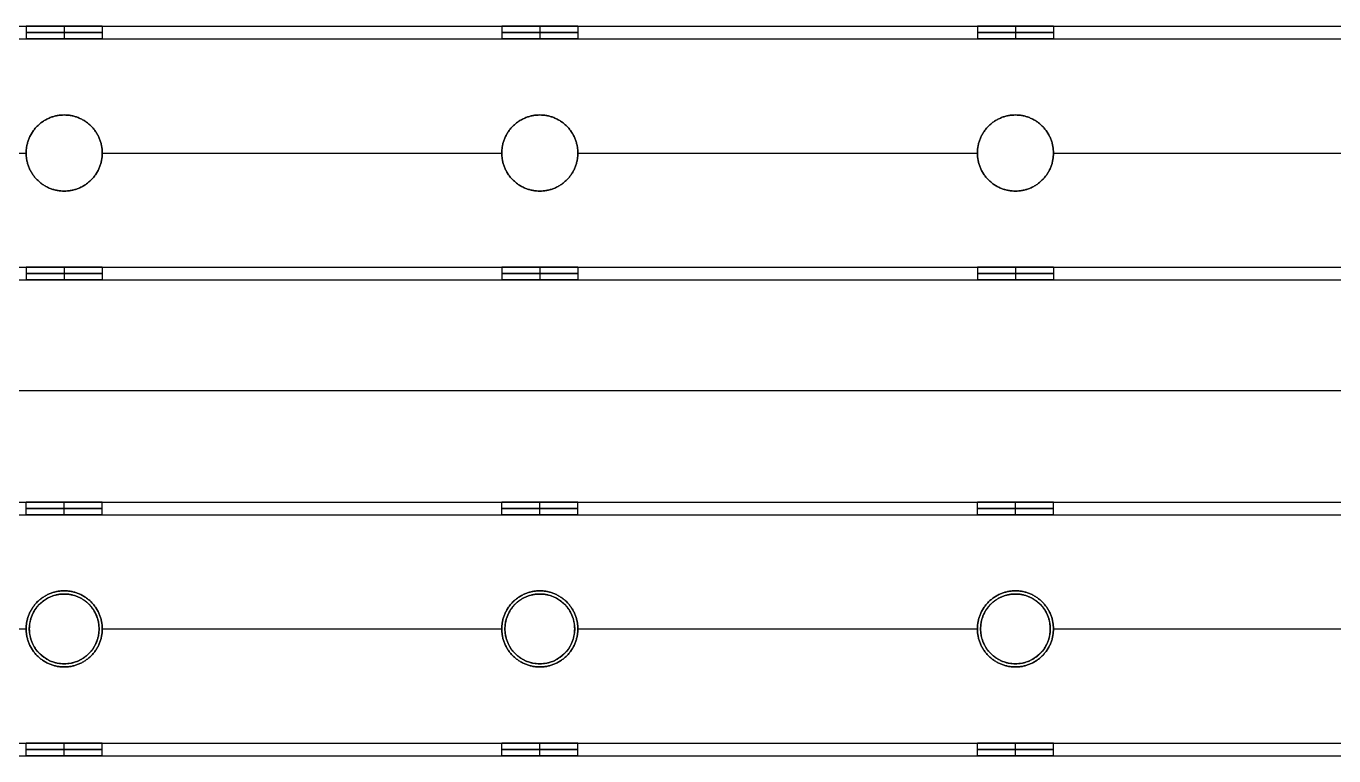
# Model space of a CAD drawing. Header units: millimetres. Extents: x -6529 to 809, y -8611 to 207.
# Drawn here: x -5566.6 to -5360.4, y -4487.4 to -4372.4 of the extents above; entities that cross this region are included whole.
import ezdxf

# ---------------------------------------------------------------- set-up
doc = ezdxf.new("R2010")
doc.units = ezdxf.units.MM
doc.header["$MEASUREMENT"] = 0
for name, color, linetype, true_color in [('gaten$11mm', 7, 'Continuous', 0xff6a35), ('platen', 7, 'Continuous', 0x007f00), ('staal', 5, 'Continuous', 0x0000ff)]:
    doc.layers.add(name, color=color, linetype=linetype, true_color=true_color)

# ---------------------------------------------------------------- blocks, each defined once
blk = doc.blocks.new('plaat base')
at = {"layer": 'platen'}
for p, q in [((58, -600), (1258, -600)), ((58, -600, 18), (1258, -600, 18))]:
    blk.add_line(p, q, dxfattribs=at)
blk = doc.blocks.new('top plaat')
at = {"layer": 'platen'}
for p, q in [((770.5, -575), (770.5, -575, 18)), ((845.5, -575), (845.5, -575, 18)), ((920.5, -575), (920.5, -575, 18)), ((765, -580.5), (765, -580.5, 18)), ((776, -580.5), (776, -580.5, 18)), ((840, -580.5), (840, -580.5, 18)), ((851, -580.5), (851, -580.5, 18)), ((915, -580.5), (915, -580.5, 18)), ((926, -580.5), (926, -580.5, 18)), ((770.5, -586), (770.5, -586, 18)), ((845.5, -586), (845.5, -586, 18)), ((920.5, -586), (920.5, -586, 18)), ((0, -618), (1316, -618)), ((0, -618, 18), (1316, -618, 18))]:
    blk.add_line(p, q, dxfattribs=at)
for centre in [(770.5, -580.5, 9), (845.5, -580.5, 9), (920.5, -580.5, 9)]:
    blk.add_circle(centre, 5.5, dxfattribs=at)
for points in [[(770.5, -586), (765, -586), (765, -580.5), (765, -575), (770.5, -575), (776, -575), (776, -580.5), (776, -586), (770.5, -586)], [(770.5, -586, 18), (765, -586, 18), (765, -580.5, 18), (765, -575, 18), (770.5, -575, 18), (776, -575, 18), (776, -580.5, 18), (776, -586, 18), (770.5, -586, 18)], [(845.5, -586), (840, -586), (840, -580.5), (840, -575), (845.5, -575), (851, -575), (851, -580.5), (851, -586), (845.5, -586)], [(845.5, -586, 18), (840, -586, 18), (840, -580.5, 18), (840, -575, 18), (845.5, -575, 18), (851, -575, 18), (851, -580.5, 18), (851, -586, 18), (845.5, -586, 18)], [(920.5, -586), (915, -586), (915, -580.5), (915, -575), (920.5, -575), (926, -575), (926, -580.5), (926, -586), (920.5, -586)], [(920.5, -586, 18), (915, -586, 18), (915, -580.5, 18), (915, -575, 18), (920.5, -575, 18), (926, -575, 18), (926, -580.5, 18), (926, -586, 18), (920.5, -586, 18)]]:
    blk.add_rational_spline(points, [1, 0.707106781187, 1, 0.707106781187, 1, 0.707106781187, 1, 0.707106781187, 1], degree=2, knots=[-37.699112, -37.699112, -37.699112, -28.274334, -28.274334, -18.849556, -18.849556, -9.424778, -9.424778, 0, 0, 0], dxfattribs=at)

msp = doc.modelspace()

# ---------------------------------------------------------------- linework, layer by layer
at = {"layer": 'gaten$11mm'}
for centre in [(-5560.61, -4467.39), (-5485.61, -4467.39), (-5410.61, -4467.39)]:
    msp.add_circle(centre, 5.5, dxfattribs=at)
at = {"layer": 'staal'}
for p, q in [((-5566.61, -4372.39, 1296), (-5566.61, -4374.39, 1296)), ((-5560.61, -4372.39, 1302), (-5560.61, -4374.39, 1302)), ((-5560.61, -4372.39, 1290), (-5560.61, -4374.39, 1290)), ((-5554.61, -4372.39, 1296), (-5554.61, -4374.39, 1296)), ((-5491.61, -4372.39, 1296), (-5491.61, -4374.39, 1296)), ((-5485.61, -4372.39, 1302), (-5485.61, -4374.39, 1302)), ((-5485.61, -4372.39, 1290), (-5485.61, -4374.39, 1290)), ((-5479.61, -4372.39, 1296), (-5479.61, -4374.39, 1296)), ((-5416.61, -4372.39, 1296), (-5416.61, -4374.39, 1296)), ((-5410.61, -4372.39, 1302), (-5410.61, -4374.39, 1302)), ((-5410.61, -4372.39, 1290), (-5410.61, -4374.39, 1290)), ((-5404.61, -4372.39, 1296), (-5404.61, -4374.39, 1296)), ((-5560.61, -4386.39, 1278), (-5560.61, -4386.39, 1276)), ((-5560.61, -4386.39, 1316), (-5560.61, -4386.39, 1314)), ((-5485.61, -4386.39, 1278), (-5485.61, -4386.39, 1276)), ((-5485.61, -4386.39, 1316), (-5485.61, -4386.39, 1314)), ((-5410.61, -4386.39, 1278), (-5410.61, -4386.39, 1276)), ((-5410.61, -4386.39, 1316), (-5410.61, -4386.39, 1314)), ((-5566.61, -4392.39, 1278), (-5566.61, -4392.39, 1276)), ((-5566.61, -4392.39, 1316), (-5566.61, -4392.39, 1314)), ((-5554.61, -4392.39, 1278), (-5554.61, -4392.39, 1276)), ((-5554.61, -4392.39, 1316), (-5554.61, -4392.39, 1314)), ((-5491.61, -4392.39, 1278), (-5491.61, -4392.39, 1276)), ((-5491.61, -4392.39, 1316), (-5491.61, -4392.39, 1314)), ((-5479.61, -4392.39, 1278), (-5479.61, -4392.39, 1276)), ((-5479.61, -4392.39, 1316), (-5479.61, -4392.39, 1314)), ((-5416.61, -4392.39, 1278), (-5416.61, -4392.39, 1276)), ((-5416.61, -4392.39, 1316), (-5416.61, -4392.39, 1314)), ((-5404.61, -4392.39, 1278), (-5404.61, -4392.39, 1276)), ((-5404.61, -4392.39, 1316), (-5404.61, -4392.39, 1314)), ((-5560.61, -4398.39, 1278), (-5560.61, -4398.39, 1276)), ((-5560.61, -4398.39, 1316), (-5560.61, -4398.39, 1314)), ((-5485.61, -4398.39, 1278), (-5485.61, -4398.39, 1276)), ((-5485.61, -4398.39, 1316), (-5485.61, -4398.39, 1314)), ((-5410.61, -4398.39, 1278), (-5410.61, -4398.39, 1276)), ((-5410.61, -4398.39, 1316), (-5410.61, -4398.39, 1314)), ((-5566.61, -4410.39, 1296), (-5566.61, -4412.39, 1296)), ((-5560.61, -4410.39, 1302), (-5560.61, -4412.39, 1302)), ((-5560.61, -4410.39, 1290), (-5560.61, -4412.39, 1290)), ((-5554.61, -4410.39, 1296), (-5554.61, -4412.39, 1296)), ((-5491.61, -4410.39, 1296), (-5491.61, -4412.39, 1296)), ((-5485.61, -4410.39, 1302), (-5485.61, -4412.39, 1302)), ((-5485.61, -4410.39, 1290), (-5485.61, -4412.39, 1290)), ((-5479.61, -4410.39, 1296), (-5479.61, -4412.39, 1296)), ((-5416.61, -4410.39, 1296), (-5416.61, -4412.39, 1296)), ((-5410.61, -4410.39, 1302), (-5410.61, -4412.39, 1302)), ((-5410.61, -4410.39, 1290), (-5410.61, -4412.39, 1290)), ((-5404.61, -4410.39, 1296), (-5404.61, -4412.39, 1296)), ((-5566.61, -4449.39, 20), (-5566.61, -4447.39, 20)), ((-5560.61, -4449.39, 26), (-5560.61, -4447.39, 26)), ((-5560.61, -4449.39, 14), (-5560.61, -4447.39, 14)), ((-5554.61, -4449.39, 20), (-5554.61, -4447.39, 20)), ((-5491.61, -4449.39, 20), (-5491.61, -4447.39, 20)), ((-5485.61, -4449.39, 26), (-5485.61, -4447.39, 26)), ((-5485.61, -4449.39, 14), (-5485.61, -4447.39, 14)), ((-5479.61, -4449.39, 20), (-5479.61, -4447.39, 20)), ((-5416.61, -4449.39, 20), (-5416.61, -4447.39, 20)), ((-5410.61, -4449.39, 26), (-5410.61, -4447.39, 26)), ((-5410.61, -4449.39, 14), (-5410.61, -4447.39, 14)), ((-5404.61, -4449.39, 20), (-5404.61, -4447.39, 20)), ((-5560.61, -4461.39, 2), (-5560.61, -4461.39)), ((-5560.61, -4461.39, 40), (-5560.61, -4461.39, 38)), ((-5485.61, -4461.39, 2), (-5485.61, -4461.39)), ((-5485.61, -4461.39, 40), (-5485.61, -4461.39, 38)), ((-5410.61, -4461.39, 2), (-5410.61, -4461.39)), ((-5410.61, -4461.39, 40), (-5410.61, -4461.39, 38)), ((-5566.61, -4467.39, 2), (-5566.61, -4467.39)), ((-5566.61, -4467.39, 40), (-5566.61, -4467.39, 38)), ((-5554.61, -4467.39, 2), (-5554.61, -4467.39)), ((-5554.61, -4467.39, 40), (-5554.61, -4467.39, 38)), ((-5491.61, -4467.39, 2), (-5491.61, -4467.39)), ((-5491.61, -4467.39, 40), (-5491.61, -4467.39, 38)), ((-5479.61, -4467.39, 2), (-5479.61, -4467.39)), ((-5479.61, -4467.39, 40), (-5479.61, -4467.39, 38)), ((-5416.61, -4467.39, 2), (-5416.61, -4467.39)), ((-5416.61, -4467.39, 40), (-5416.61, -4467.39, 38)), ((-5404.61, -4467.39, 2), (-5404.61, -4467.39)), ((-5404.61, -4467.39, 40), (-5404.61, -4467.39, 38)), ((-5560.61, -4473.39, 2), (-5560.61, -4473.39)), ((-5560.61, -4473.39, 40), (-5560.61, -4473.39, 38)), ((-5485.61, -4473.39, 2), (-5485.61, -4473.39)), ((-5485.61, -4473.39, 40), (-5485.61, -4473.39, 38)), ((-5410.61, -4473.39, 2), (-5410.61, -4473.39)), ((-5410.61, -4473.39, 40), (-5410.61, -4473.39, 38)), ((-5566.61, -4487.39, 20), (-5566.61, -4485.39, 20)), ((-5560.61, -4487.39, 26), (-5560.61, -4485.39, 26)), ((-5560.61, -4487.39, 14), (-5560.61, -4485.39, 14)), ((-5554.61, -4487.39, 20), (-5554.61, -4485.39, 20)), ((-5491.61, -4487.39, 20), (-5491.61, -4485.39, 20)), ((-5485.61, -4487.39, 26), (-5485.61, -4485.39, 26)), ((-5485.61, -4487.39, 14), (-5485.61, -4485.39, 14)), ((-5479.61, -4487.39, 20), (-5479.61, -4485.39, 20)), ((-5416.61, -4487.39, 20), (-5416.61, -4485.39, 20)), ((-5410.61, -4487.39, 26), (-5410.61, -4485.39, 26)), ((-5410.61, -4487.39, 14), (-5410.61, -4485.39, 14)), ((-5404.61, -4487.39, 20), (-5404.61, -4485.39, 20))]:
    msp.add_line(p, q, dxfattribs=at)
for points in [[(-5916.11, -4372.39, 1276), (-5598.36, -4372.39, 1276), (-5280.61, -4372.39, 1276)], [(-5916.11, -4372.39, 1316), (-5598.36, -4372.39, 1316), (-5280.61, -4372.39, 1316)], [(-5629.61, -4372.39, 1296), (-5598.11, -4372.39, 1296), (-5566.61, -4372.39, 1296)], [(-5554.61, -4372.39, 1296), (-5523.11, -4372.39, 1296), (-5491.61, -4372.39, 1296)], [(-5479.61, -4372.39, 1296), (-5448.11, -4372.39, 1296), (-5416.61, -4372.39, 1296)], [(-5404.61, -4372.39, 1296), (-5373.11, -4372.39, 1296), (-5341.61, -4372.39, 1296)], [(-5916.11, -4374.39, 1278), (-5598.36, -4374.39, 1278), (-5280.61, -4374.39, 1278)], [(-5916.11, -4374.39, 1314), (-5598.36, -4374.39, 1314), (-5280.61, -4374.39, 1314)], [(-5629.61, -4374.39, 1296), (-5598.11, -4374.39, 1296), (-5566.61, -4374.39, 1296)], [(-5554.61, -4374.39, 1296), (-5523.11, -4374.39, 1296), (-5491.61, -4374.39, 1296)], [(-5479.61, -4374.39, 1296), (-5448.11, -4374.39, 1296), (-5416.61, -4374.39, 1296)], [(-5404.61, -4374.39, 1296), (-5373.11, -4374.39, 1296), (-5341.61, -4374.39, 1296)], [(-5629.61, -4392.39, 1276), (-5598.11, -4392.39, 1276), (-5566.61, -4392.39, 1276)], [(-5629.61, -4392.39, 1316), (-5598.11, -4392.39, 1316), (-5566.61, -4392.39, 1316)], [(-5629.61, -4392.39, 1278), (-5598.11, -4392.39, 1278), (-5566.61, -4392.39, 1278)], [(-5629.61, -4392.39, 1314), (-5598.11, -4392.39, 1314), (-5566.61, -4392.39, 1314)], [(-5554.61, -4392.39, 1276), (-5523.11, -4392.39, 1276), (-5491.61, -4392.39, 1276)], [(-5554.61, -4392.39, 1316), (-5523.11, -4392.39, 1316), (-5491.61, -4392.39, 1316)], [(-5554.61, -4392.39, 1278), (-5523.11, -4392.39, 1278), (-5491.61, -4392.39, 1278)], [(-5554.61, -4392.39, 1314), (-5523.11, -4392.39, 1314), (-5491.61, -4392.39, 1314)], [(-5479.61, -4392.39, 1276), (-5448.11, -4392.39, 1276), (-5416.61, -4392.39, 1276)], [(-5479.61, -4392.39, 1316), (-5448.11, -4392.39, 1316), (-5416.61, -4392.39, 1316)], [(-5479.61, -4392.39, 1278), (-5448.11, -4392.39, 1278), (-5416.61, -4392.39, 1278)], [(-5479.61, -4392.39, 1314), (-5448.11, -4392.39, 1314), (-5416.61, -4392.39, 1314)], [(-5404.61, -4392.39, 1276), (-5373.11, -4392.39, 1276), (-5341.61, -4392.39, 1276)], [(-5404.61, -4392.39, 1316), (-5373.11, -4392.39, 1316), (-5341.61, -4392.39, 1316)], [(-5404.61, -4392.39, 1278), (-5373.11, -4392.39, 1278), (-5341.61, -4392.39, 1278)], [(-5404.61, -4392.39, 1314), (-5373.11, -4392.39, 1314), (-5341.61, -4392.39, 1314)], [(-5916.11, -4410.39, 1278), (-5598.36, -4410.39, 1278), (-5280.61, -4410.39, 1278)], [(-5916.11, -4410.39, 1314), (-5598.36, -4410.39, 1314), (-5280.61, -4410.39, 1314)], [(-5629.61, -4410.39, 1296), (-5598.11, -4410.39, 1296), (-5566.61, -4410.39, 1296)], [(-5554.61, -4410.39, 1296), (-5523.11, -4410.39, 1296), (-5491.61, -4410.39, 1296)], [(-5479.61, -4410.39, 1296), (-5448.11, -4410.39, 1296), (-5416.61, -4410.39, 1296)], [(-5404.61, -4410.39, 1296), (-5373.11, -4410.39, 1296), (-5341.61, -4410.39, 1296)], [(-5916.11, -4412.39, 1276), (-5598.36, -4412.39, 1276), (-5280.61, -4412.39, 1276)], [(-5916.11, -4412.39, 1316), (-5598.36, -4412.39, 1316), (-5280.61, -4412.39, 1316)], [(-5629.61, -4412.39, 1296), (-5598.11, -4412.39, 1296), (-5566.61, -4412.39, 1296)], [(-5554.61, -4412.39, 1296), (-5523.11, -4412.39, 1296), (-5491.61, -4412.39, 1296)], [(-5479.61, -4412.39, 1296), (-5448.11, -4412.39, 1296), (-5416.61, -4412.39, 1296)], [(-5404.61, -4412.39, 1296), (-5373.11, -4412.39, 1296), (-5341.61, -4412.39, 1296)], [(-5916.11, -4447.39), (-5598.36, -4447.39), (-5280.61, -4447.39)], [(-5916.11, -4447.39, 40), (-5598.36, -4447.39, 40), (-5280.61, -4447.39, 40)], [(-5629.61, -4447.39, 20), (-5598.11, -4447.39, 20), (-5566.61, -4447.39, 20)], [(-5554.61, -4447.39, 20), (-5523.11, -4447.39, 20), (-5491.61, -4447.39, 20)], [(-5479.61, -4447.39, 20), (-5448.11, -4447.39, 20), (-5416.61, -4447.39, 20)], [(-5404.61, -4447.39, 20), (-5373.11, -4447.39, 20), (-5341.61, -4447.39, 20)], [(-5916.11, -4449.39, 2), (-5598.36, -4449.39, 2), (-5280.61, -4449.39, 2)], [(-5916.11, -4449.39, 38), (-5598.36, -4449.39, 38), (-5280.61, -4449.39, 38)], [(-5629.61, -4449.39, 20), (-5598.11, -4449.39, 20), (-5566.61, -4449.39, 20)], [(-5554.61, -4449.39, 20), (-5523.11, -4449.39, 20), (-5491.61, -4449.39, 20)], [(-5479.61, -4449.39, 20), (-5448.11, -4449.39, 20), (-5416.61, -4449.39, 20)], [(-5404.61, -4449.39, 20), (-5373.11, -4449.39, 20), (-5341.61, -4449.39, 20)], [(-5629.61, -4467.39), (-5598.11, -4467.39), (-5566.61, -4467.39)], [(-5629.61, -4467.39, 40), (-5598.11, -4467.39, 40), (-5566.61, -4467.39, 40)], [(-5629.61, -4467.39, 2), (-5598.11, -4467.39, 2), (-5566.61, -4467.39, 2)], [(-5629.61, -4467.39, 38), (-5598.11, -4467.39, 38), (-5566.61, -4467.39, 38)], [(-5554.61, -4467.39), (-5523.11, -4467.39), (-5491.61, -4467.39)], [(-5554.61, -4467.39, 40), (-5523.11, -4467.39, 40), (-5491.61, -4467.39, 40)], [(-5554.61, -4467.39, 2), (-5523.11, -4467.39, 2), (-5491.61, -4467.39, 2)], [(-5554.61, -4467.39, 38), (-5523.11, -4467.39, 38), (-5491.61, -4467.39, 38)], [(-5479.61, -4467.39), (-5448.11, -4467.39), (-5416.61, -4467.39)], [(-5479.61, -4467.39, 40), (-5448.11, -4467.39, 40), (-5416.61, -4467.39, 40)], [(-5479.61, -4467.39, 2), (-5448.11, -4467.39, 2), (-5416.61, -4467.39, 2)], [(-5479.61, -4467.39, 38), (-5448.11, -4467.39, 38), (-5416.61, -4467.39, 38)], [(-5404.61, -4467.39), (-5373.11, -4467.39), (-5341.61, -4467.39)], [(-5404.61, -4467.39, 40), (-5373.11, -4467.39, 40), (-5341.61, -4467.39, 40)], [(-5404.61, -4467.39, 2), (-5373.11, -4467.39, 2), (-5341.61, -4467.39, 2)], [(-5404.61, -4467.39, 38), (-5373.11, -4467.39, 38), (-5341.61, -4467.39, 38)], [(-5916.11, -4485.39, 2), (-5598.36, -4485.39, 2), (-5280.61, -4485.39, 2)], [(-5916.11, -4485.39, 38), (-5598.36, -4485.39, 38), (-5280.61, -4485.39, 38)], [(-5629.61, -4485.39, 20), (-5598.11, -4485.39, 20), (-5566.61, -4485.39, 20)], [(-5554.61, -4485.39, 20), (-5523.11, -4485.39, 20), (-5491.61, -4485.39, 20)], [(-5479.61, -4485.39, 20), (-5448.11, -4485.39, 20), (-5416.61, -4485.39, 20)], [(-5404.61, -4485.39, 20), (-5373.11, -4485.39, 20), (-5341.61, -4485.39, 20)], [(-5916.11, -4487.39), (-5598.36, -4487.39), (-5280.61, -4487.39)], [(-5916.11, -4487.39, 40), (-5598.36, -4487.39, 40), (-5280.61, -4487.39, 40)], [(-5629.61, -4487.39, 20), (-5598.11, -4487.39, 20), (-5566.61, -4487.39, 20)], [(-5554.61, -4487.39, 20), (-5523.11, -4487.39, 20), (-5491.61, -4487.39, 20)], [(-5479.61, -4487.39, 20), (-5448.11, -4487.39, 20), (-5416.61, -4487.39, 20)], [(-5404.61, -4487.39, 20), (-5373.11, -4487.39, 20), (-5341.61, -4487.39, 20)]]:
    msp.add_open_spline(points, degree=2, dxfattribs=at)
for points, weights, knots in [([(-5560.61, -4372.39, 1302), (-5554.61, -4372.39, 1302), (-5554.61, -4372.39, 1296), (-5554.61, -4372.39, 1290), (-5560.61, -4372.39, 1290), (-5566.61, -4372.39, 1290), (-5566.61, -4372.39, 1296), (-5566.61, -4372.39, 1302), (-5560.61, -4372.39, 1302)], [1, 0.707106781187, 1, 0.707106781187, 1, 0.707106781187, 1, 0.707106781187, 1], [0, 0, 0, 7.853982, 7.853982, 15.707963, 15.707963, 23.561945, 23.561945, 31.415927, 31.415927, 31.415927]), ([(-5560.61, -4373.39, 1302), (-5554.61, -4373.39, 1302), (-5554.61, -4373.39, 1296), (-5554.61, -4373.39, 1290), (-5560.61, -4373.39, 1290), (-5566.61, -4373.39, 1290), (-5566.61, -4373.39, 1296), (-5566.61, -4373.39, 1302), (-5560.61, -4373.39, 1302)], [1, 0.707106781187, 1, 0.707106781187, 1, 0.707106781187, 1, 0.707106781187, 1], [0, 0, 0, 7.853982, 7.853982, 15.707963, 15.707963, 23.561945, 23.561945, 31.415927, 31.415927, 31.415927]), ([(-5485.61, -4372.39, 1302), (-5479.61, -4372.39, 1302), (-5479.61, -4372.39, 1296), (-5479.61, -4372.39, 1290), (-5485.61, -4372.39, 1290), (-5491.61, -4372.39, 1290), (-5491.61, -4372.39, 1296), (-5491.61, -4372.39, 1302), (-5485.61, -4372.39, 1302)], [1, 0.707106781187, 1, 0.707106781187, 1, 0.707106781187, 1, 0.707106781187, 1], [0, 0, 0, 7.853982, 7.853982, 15.707963, 15.707963, 23.561945, 23.561945, 31.415927, 31.415927, 31.415927]), ([(-5485.61, -4373.39, 1302), (-5479.61, -4373.39, 1302), (-5479.61, -4373.39, 1296), (-5479.61, -4373.39, 1290), (-5485.61, -4373.39, 1290), (-5491.61, -4373.39, 1290), (-5491.61, -4373.39, 1296), (-5491.61, -4373.39, 1302), (-5485.61, -4373.39, 1302)], [1, 0.707106781187, 1, 0.707106781187, 1, 0.707106781187, 1, 0.707106781187, 1], [0, 0, 0, 7.853982, 7.853982, 15.707963, 15.707963, 23.561945, 23.561945, 31.415927, 31.415927, 31.415927]), ([(-5410.61, -4372.39, 1302), (-5404.61, -4372.39, 1302), (-5404.61, -4372.39, 1296), (-5404.61, -4372.39, 1290), (-5410.61, -4372.39, 1290), (-5416.61, -4372.39, 1290), (-5416.61, -4372.39, 1296), (-5416.61, -4372.39, 1302), (-5410.61, -4372.39, 1302)], [1, 0.707106781187, 1, 0.707106781187, 1, 0.707106781187, 1, 0.707106781187, 1], [0, 0, 0, 7.853982, 7.853982, 15.707963, 15.707963, 23.561945, 23.561945, 31.415927, 31.415927, 31.415927]), ([(-5410.61, -4373.39, 1302), (-5404.61, -4373.39, 1302), (-5404.61, -4373.39, 1296), (-5404.61, -4373.39, 1290), (-5410.61, -4373.39, 1290), (-5416.61, -4373.39, 1290), (-5416.61, -4373.39, 1296), (-5416.61, -4373.39, 1302), (-5410.61, -4373.39, 1302)], [1, 0.707106781187, 1, 0.707106781187, 1, 0.707106781187, 1, 0.707106781187, 1], [0, 0, 0, 7.853982, 7.853982, 15.707963, 15.707963, 23.561945, 23.561945, 31.415927, 31.415927, 31.415927]), ([(-5560.61, -4374.39, 1302), (-5566.61, -4374.39, 1302), (-5566.61, -4374.39, 1296), (-5566.61, -4374.39, 1290), (-5560.61, -4374.39, 1290), (-5554.61, -4374.39, 1290), (-5554.61, -4374.39, 1296), (-5554.61, -4374.39, 1302), (-5560.61, -4374.39, 1302)], [1, 0.707106781187, 1, 0.707106781187, 1, 0.707106781187, 1, 0.707106851018, 0.999999860338], [-31.415927, -31.415927, -31.415927, -23.561944, -23.561944, -15.707962, -15.707962, -7.85398, -7.85398, 0, 0, 0]), ([(-5485.61, -4374.39, 1302), (-5491.61, -4374.39, 1302), (-5491.61, -4374.39, 1296), (-5491.61, -4374.39, 1290), (-5485.61, -4374.39, 1290), (-5479.61, -4374.39, 1290), (-5479.61, -4374.39, 1296), (-5479.61, -4374.39, 1302), (-5485.61, -4374.39, 1302)], [1, 0.707106781187, 1, 0.707106781187, 1, 0.707106781187, 1, 0.707106851018, 0.999999860338], [-31.415927, -31.415927, -31.415927, -23.561944, -23.561944, -15.707962, -15.707962, -7.85398, -7.85398, 0, 0, 0]), ([(-5410.61, -4374.39, 1302), (-5416.61, -4374.39, 1302), (-5416.61, -4374.39, 1296), (-5416.61, -4374.39, 1290), (-5410.61, -4374.39, 1290), (-5404.61, -4374.39, 1290), (-5404.61, -4374.39, 1296), (-5404.61, -4374.39, 1302), (-5410.61, -4374.39, 1302)], [1, 0.707106781187, 1, 0.707106781187, 1, 0.707106781187, 1, 0.707106781187, 1], [-31.415927, -31.415927, -31.415927, -23.561945, -23.561945, -15.707963, -15.707963, -7.853982, -7.853982, 0, 0, 0]), ([(-5560.61, -4398.39, 1276), (-5566.61, -4398.39, 1276), (-5566.61, -4392.39, 1276), (-5566.61, -4386.39, 1276), (-5560.61, -4386.39, 1276), (-5554.61, -4386.39, 1276), (-5554.61, -4392.39, 1276), (-5554.61, -4398.39, 1276), (-5560.61, -4398.39, 1276)], [1, 0.707106781187, 1, 0.707106781187, 1, 0.707106781187, 1, 0.707106781187, 1], [-31.415927, -31.415927, -31.415927, -23.561945, -23.561945, -15.707963, -15.707963, -7.853982, -7.853982, 0, 0, 0]), ([(-5560.61, -4398.39, 1316), (-5554.61, -4398.39, 1316), (-5554.61, -4392.39, 1316), (-5554.61, -4386.39, 1316), (-5560.61, -4386.39, 1316), (-5566.61, -4386.39, 1316), (-5566.61, -4392.39, 1316), (-5566.61, -4398.39, 1316), (-5560.61, -4398.39, 1316)], [1, 0.707106781187, 1, 0.707106781187, 1, 0.707106781187, 1, 0.707106781187, 1], [0, 0, 0, 7.853982, 7.853982, 15.707963, 15.707963, 23.561945, 23.561945, 31.415927, 31.415927, 31.415927]), ([(-5560.61, -4398.39, 1278), (-5554.61, -4398.39, 1278), (-5554.61, -4392.39, 1278), (-5554.61, -4386.39, 1278), (-5560.61, -4386.39, 1278), (-5566.61, -4386.39, 1278), (-5566.61, -4392.39, 1278), (-5566.61, -4398.39, 1278), (-5560.61, -4398.39, 1278)], [1, 0.707106781187, 1, 0.707106781187, 1, 0.707106781187, 1, 0.707106781187, 1], [0, 0, 0, 7.853982, 7.853982, 15.707963, 15.707963, 23.561945, 23.561945, 31.415927, 31.415927, 31.415927]), ([(-5560.61, -4398.39, 1314), (-5566.61, -4398.39, 1314), (-5566.61, -4392.39, 1314), (-5566.61, -4386.39, 1314), (-5560.61, -4386.39, 1314), (-5554.61, -4386.39, 1314), (-5554.61, -4392.39, 1314), (-5554.61, -4398.39, 1314), (-5560.61, -4398.39, 1314)], [1, 0.707106781187, 1, 0.707106781187, 1, 0.707106781187, 1, 0.707106781187, 1], [-31.415927, -31.415927, -31.415927, -23.561945, -23.561945, -15.707963, -15.707963, -7.853982, -7.853982, 0, 0, 0]), ([(-5560.61, -4398.39, 1277), (-5554.61, -4398.39, 1277), (-5554.61, -4392.39, 1277), (-5554.61, -4386.39, 1277), (-5560.61, -4386.39, 1277), (-5566.61, -4386.39, 1277), (-5566.61, -4392.39, 1277), (-5566.61, -4398.39, 1277), (-5560.61, -4398.39, 1277)], [1, 0.707106781187, 1, 0.707106781187, 1, 0.707106781187, 1, 0.707106781187, 1], [0, 0, 0, 7.853982, 7.853982, 15.707963, 15.707963, 23.561945, 23.561945, 31.415927, 31.415927, 31.415927]), ([(-5560.61, -4398.39, 1315), (-5554.61, -4398.39, 1315), (-5554.61, -4392.39, 1315), (-5554.61, -4386.39, 1315), (-5560.61, -4386.39, 1315), (-5566.61, -4386.39, 1315), (-5566.61, -4392.39, 1315), (-5566.61, -4398.39, 1315), (-5560.61, -4398.39, 1315)], [1, 0.707106781187, 1, 0.707106781187, 1, 0.707106781187, 1, 0.707106781187, 1], [0, 0, 0, 7.853982, 7.853982, 15.707963, 15.707963, 23.561945, 23.561945, 31.415927, 31.415927, 31.415927]), ([(-5485.61, -4398.39, 1276), (-5491.61, -4398.39, 1276), (-5491.61, -4392.39, 1276), (-5491.61, -4386.39, 1276), (-5485.61, -4386.39, 1276), (-5479.61, -4386.39, 1276), (-5479.61, -4392.39, 1276), (-5479.61, -4398.39, 1276), (-5485.61, -4398.39, 1276)], [1, 0.707106781187, 1, 0.707106781187, 1, 0.707106781187, 1, 0.707106781187, 1], [-31.415927, -31.415927, -31.415927, -23.561945, -23.561945, -15.707963, -15.707963, -7.853982, -7.853982, 0, 0, 0]), ([(-5485.61, -4398.39, 1316), (-5479.61, -4398.39, 1316), (-5479.61, -4392.39, 1316), (-5479.61, -4386.39, 1316), (-5485.61, -4386.39, 1316), (-5491.61, -4386.39, 1316), (-5491.61, -4392.39, 1316), (-5491.61, -4398.39, 1316), (-5485.61, -4398.39, 1316)], [1, 0.707106781187, 1, 0.707106781187, 1, 0.707106781187, 1, 0.707106781187, 1], [0, 0, 0, 7.853982, 7.853982, 15.707963, 15.707963, 23.561945, 23.561945, 31.415927, 31.415927, 31.415927]), ([(-5485.61, -4398.39, 1278), (-5479.61, -4398.39, 1278), (-5479.61, -4392.39, 1278), (-5479.61, -4386.39, 1278), (-5485.61, -4386.39, 1278), (-5491.61, -4386.39, 1278), (-5491.61, -4392.39, 1278), (-5491.61, -4398.39, 1278), (-5485.61, -4398.39, 1278)], [1, 0.707106781187, 1, 0.707106781187, 1, 0.707106781187, 1, 0.707106781187, 1], [0, 0, 0, 7.853982, 7.853982, 15.707963, 15.707963, 23.561945, 23.561945, 31.415927, 31.415927, 31.415927]), ([(-5485.61, -4398.39, 1314), (-5491.61, -4398.39, 1314), (-5491.61, -4392.39, 1314), (-5491.61, -4386.39, 1314), (-5485.61, -4386.39, 1314), (-5479.61, -4386.39, 1314), (-5479.61, -4392.39, 1314), (-5479.61, -4398.39, 1314), (-5485.61, -4398.39, 1314)], [1, 0.707106781187, 1, 0.707106781187, 1, 0.707106781187, 1, 0.707106781187, 1], [-31.415927, -31.415927, -31.415927, -23.561945, -23.561945, -15.707963, -15.707963, -7.853982, -7.853982, 0, 0, 0]), ([(-5485.61, -4398.39, 1277), (-5479.61, -4398.39, 1277), (-5479.61, -4392.39, 1277), (-5479.61, -4386.39, 1277), (-5485.61, -4386.39, 1277), (-5491.61, -4386.39, 1277), (-5491.61, -4392.39, 1277), (-5491.61, -4398.39, 1277), (-5485.61, -4398.39, 1277)], [1, 0.707106781187, 1, 0.707106781187, 1, 0.707106781187, 1, 0.707106781187, 1], [0, 0, 0, 7.853982, 7.853982, 15.707963, 15.707963, 23.561945, 23.561945, 31.415927, 31.415927, 31.415927]), ([(-5485.61, -4398.39, 1315), (-5479.61, -4398.39, 1315), (-5479.61, -4392.39, 1315), (-5479.61, -4386.39, 1315), (-5485.61, -4386.39, 1315), (-5491.61, -4386.39, 1315), (-5491.61, -4392.39, 1315), (-5491.61, -4398.39, 1315), (-5485.61, -4398.39, 1315)], [1, 0.707106781187, 1, 0.707106781187, 1, 0.707106781187, 1, 0.707106781187, 1], [0, 0, 0, 7.853982, 7.853982, 15.707963, 15.707963, 23.561945, 23.561945, 31.415927, 31.415927, 31.415927]), ([(-5410.61, -4398.39, 1276), (-5416.61, -4398.39, 1276), (-5416.61, -4392.39, 1276), (-5416.61, -4386.39, 1276), (-5410.61, -4386.39, 1276), (-5404.61, -4386.39, 1276), (-5404.61, -4392.39, 1276), (-5404.61, -4398.39, 1276), (-5410.61, -4398.39, 1276)], [1, 0.707106781187, 1, 0.707106781187, 1, 0.707106781187, 1, 0.707106781187, 1], [-31.415927, -31.415927, -31.415927, -23.561945, -23.561945, -15.707963, -15.707963, -7.853982, -7.853982, 0, 0, 0]), ([(-5410.61, -4398.39, 1316), (-5404.61, -4398.39, 1316), (-5404.61, -4392.39, 1316), (-5404.61, -4386.39, 1316), (-5410.61, -4386.39, 1316), (-5416.61, -4386.39, 1316), (-5416.61, -4392.39, 1316), (-5416.61, -4398.39, 1316), (-5410.61, -4398.39, 1316)], [1, 0.707106781187, 1, 0.707106781187, 1, 0.707106781187, 1, 0.707106781187, 1], [0, 0, 0, 7.853982, 7.853982, 15.707963, 15.707963, 23.561945, 23.561945, 31.415927, 31.415927, 31.415927]), ([(-5410.61, -4398.39, 1278), (-5404.61, -4398.39, 1278), (-5404.61, -4392.39, 1278), (-5404.61, -4386.39, 1278), (-5410.61, -4386.39, 1278), (-5416.61, -4386.39, 1278), (-5416.61, -4392.39, 1278), (-5416.61, -4398.39, 1278), (-5410.61, -4398.39, 1278)], [1, 0.707106781187, 1, 0.707106781187, 1, 0.707106781187, 1, 0.707106781187, 1], [0, 0, 0, 7.853982, 7.853982, 15.707963, 15.707963, 23.561945, 23.561945, 31.415927, 31.415927, 31.415927]), ([(-5410.61, -4398.39, 1314), (-5416.61, -4398.39, 1314), (-5416.61, -4392.39, 1314), (-5416.61, -4386.39, 1314), (-5410.61, -4386.39, 1314), (-5404.61, -4386.39, 1314), (-5404.61, -4392.39, 1314), (-5404.61, -4398.39, 1314), (-5410.61, -4398.39, 1314)], [1, 0.707106781187, 1, 0.707106781187, 1, 0.707106781187, 1, 0.707106781187, 1], [-31.415927, -31.415927, -31.415927, -23.561945, -23.561945, -15.707963, -15.707963, -7.853982, -7.853982, 0, 0, 0]), ([(-5410.61, -4398.39, 1277), (-5404.61, -4398.39, 1277), (-5404.61, -4392.39, 1277), (-5404.61, -4386.39, 1277), (-5410.61, -4386.39, 1277), (-5416.61, -4386.39, 1277), (-5416.61, -4392.39, 1277), (-5416.61, -4398.39, 1277), (-5410.61, -4398.39, 1277)], [1, 0.707106781187, 1, 0.707106781187, 1, 0.707106781187, 1, 0.707106781187, 1], [0, 0, 0, 7.853982, 7.853982, 15.707963, 15.707963, 23.561945, 23.561945, 31.415927, 31.415927, 31.415927]), ([(-5410.61, -4398.39, 1315), (-5404.61, -4398.39, 1315), (-5404.61, -4392.39, 1315), (-5404.61, -4386.39, 1315), (-5410.61, -4386.39, 1315), (-5416.61, -4386.39, 1315), (-5416.61, -4392.39, 1315), (-5416.61, -4398.39, 1315), (-5410.61, -4398.39, 1315)], [1, 0.707106781187, 1, 0.707106781187, 1, 0.707106781187, 1, 0.707106781187, 1], [0, 0, 0, 7.853982, 7.853982, 15.707963, 15.707963, 23.561945, 23.561945, 31.415927, 31.415927, 31.415927]), ([(-5560.61, -4410.39, 1302), (-5554.61, -4410.39, 1302), (-5554.61, -4410.39, 1296), (-5554.61, -4410.39, 1290), (-5560.61, -4410.39, 1290), (-5566.61, -4410.39, 1290), (-5566.61, -4410.39, 1296), (-5566.61, -4410.39, 1302), (-5560.61, -4410.39, 1302)], [1, 0.707106781187, 1, 0.707106781187, 1, 0.707106781187, 1, 0.707106781187, 1], [0, 0, 0, 7.853982, 7.853982, 15.707963, 15.707963, 23.561945, 23.561945, 31.415927, 31.415927, 31.415927]), ([(-5485.61, -4410.39, 1302), (-5479.61, -4410.39, 1302), (-5479.61, -4410.39, 1296), (-5479.61, -4410.39, 1290), (-5485.61, -4410.39, 1290), (-5491.61, -4410.39, 1290), (-5491.61, -4410.39, 1296), (-5491.61, -4410.39, 1302), (-5485.61, -4410.39, 1302)], [0.999999860338, 0.707106851018, 1, 0.707106781187, 1, 0.707106781187, 1, 0.707106851018, 0.999999860338], [0, 0, 0, 7.853981, 7.853981, 15.707963, 15.707963, 23.561946, 23.561946, 31.415927, 31.415927, 31.415927]), ([(-5410.61, -4410.39, 1302), (-5404.61, -4410.39, 1302), (-5404.61, -4410.39, 1296), (-5404.61, -4410.39, 1290), (-5410.61, -4410.39, 1290), (-5416.61, -4410.39, 1290), (-5416.61, -4410.39, 1296), (-5416.61, -4410.39, 1302), (-5410.61, -4410.39, 1302)], [0.999999860338, 0.707106851018, 1, 0.707106781187, 1, 0.707106781187, 1, 0.707106851018, 0.999999860338], [0, 0, 0, 7.853981, 7.853981, 15.707963, 15.707963, 23.561946, 23.561946, 31.415927, 31.415927, 31.415927]), ([(-5560.61, -4411.39, 1302), (-5554.61, -4411.39, 1302), (-5554.61, -4411.39, 1296), (-5554.61, -4411.39, 1290), (-5560.61, -4411.39, 1290), (-5566.61, -4411.39, 1290), (-5566.61, -4411.39, 1296), (-5566.61, -4411.39, 1302), (-5560.61, -4411.39, 1302)], [1, 0.707106781187, 1, 0.707106781187, 1, 0.707106781187, 1, 0.707106781187, 1], [0, 0, 0, 7.853982, 7.853982, 15.707963, 15.707963, 23.561945, 23.561945, 31.415927, 31.415927, 31.415927]), ([(-5560.61, -4412.39, 1302), (-5566.61, -4412.39, 1302), (-5566.61, -4412.39, 1296), (-5566.61, -4412.39, 1290), (-5560.61, -4412.39, 1290), (-5554.61, -4412.39, 1290), (-5554.61, -4412.39, 1296), (-5554.61, -4412.39, 1302), (-5560.61, -4412.39, 1302)], [1, 0.707106781187, 1, 0.707106781187, 1, 0.707106781187, 1, 0.707106781187, 1], [-31.415927, -31.415927, -31.415927, -23.561945, -23.561945, -15.707963, -15.707963, -7.853982, -7.853982, 0, 0, 0]), ([(-5485.61, -4411.39, 1302), (-5479.61, -4411.39, 1302), (-5479.61, -4411.39, 1296), (-5479.61, -4411.39, 1290), (-5485.61, -4411.39, 1290), (-5491.61, -4411.39, 1290), (-5491.61, -4411.39, 1296), (-5491.61, -4411.39, 1302), (-5485.61, -4411.39, 1302)], [1, 0.707106781187, 1, 0.707106781187, 1, 0.707106781187, 1, 0.707106781187, 1], [0, 0, 0, 7.853982, 7.853982, 15.707963, 15.707963, 23.561945, 23.561945, 31.415927, 31.415927, 31.415927]), ([(-5485.61, -4412.39, 1302), (-5491.61, -4412.39, 1302), (-5491.61, -4412.39, 1296), (-5491.61, -4412.39, 1290), (-5485.61, -4412.39, 1290), (-5479.61, -4412.39, 1290), (-5479.61, -4412.39, 1296), (-5479.61, -4412.39, 1302), (-5485.61, -4412.39, 1302)], [1, 0.707106781187, 1, 0.707106781187, 1, 0.707106781187, 1, 0.707106781187, 1], [-31.415927, -31.415927, -31.415927, -23.561945, -23.561945, -15.707963, -15.707963, -7.853982, -7.853982, 0, 0, 0]), ([(-5410.61, -4411.39, 1302), (-5404.61, -4411.39, 1302), (-5404.61, -4411.39, 1296), (-5404.61, -4411.39, 1290), (-5410.61, -4411.39, 1290), (-5416.61, -4411.39, 1290), (-5416.61, -4411.39, 1296), (-5416.61, -4411.39, 1302), (-5410.61, -4411.39, 1302)], [1, 0.707106781187, 1, 0.707106781187, 1, 0.707106781187, 1, 0.707106781187, 1], [0, 0, 0, 7.853982, 7.853982, 15.707963, 15.707963, 23.561945, 23.561945, 31.415927, 31.415927, 31.415927]), ([(-5410.61, -4412.39, 1302), (-5416.61, -4412.39, 1302), (-5416.61, -4412.39, 1296), (-5416.61, -4412.39, 1290), (-5410.61, -4412.39, 1290), (-5404.61, -4412.39, 1290), (-5404.61, -4412.39, 1296), (-5404.61, -4412.39, 1302), (-5410.61, -4412.39, 1302)], [1, 0.707106781187, 1, 0.707106781187, 1, 0.707106781187, 1, 0.707106781187, 1], [-31.415927, -31.415927, -31.415927, -23.561945, -23.561945, -15.707963, -15.707963, -7.853982, -7.853982, 0, 0, 0]), ([(-5560.61, -4447.39, 26), (-5566.61, -4447.39, 26), (-5566.61, -4447.39, 20), (-5566.61, -4447.39, 14), (-5560.61, -4447.39, 14), (-5554.61, -4447.39, 14), (-5554.61, -4447.39, 20), (-5554.61, -4447.39, 26), (-5560.61, -4447.39, 26)], [1, 0.707106781187, 1, 0.707106781187, 1, 0.707106781187, 1, 0.707106781187, 1], [-31.415927, -31.415927, -31.415927, -23.561945, -23.561945, -15.707963, -15.707963, -7.853982, -7.853982, 0, 0, 0]), ([(-5485.61, -4447.39, 26), (-5491.61, -4447.39, 26), (-5491.61, -4447.39, 20), (-5491.61, -4447.39, 14), (-5485.61, -4447.39, 14), (-5479.61, -4447.39, 14), (-5479.61, -4447.39, 20), (-5479.61, -4447.39, 26), (-5485.61, -4447.39, 26)], [1, 0.707106781187, 1, 0.707106781187, 1, 0.707106781187, 1, 0.707106781187, 1], [-31.415927, -31.415927, -31.415927, -23.561945, -23.561945, -15.707963, -15.707963, -7.853982, -7.853982, 0, 0, 0]), ([(-5410.61, -4447.39, 26), (-5416.61, -4447.39, 26), (-5416.61, -4447.39, 20), (-5416.61, -4447.39, 14), (-5410.61, -4447.39, 14), (-5404.61, -4447.39, 14), (-5404.61, -4447.39, 20), (-5404.61, -4447.39, 26), (-5410.61, -4447.39, 26)], [1, 0.707106781187, 1, 0.707106781187, 1, 0.707106781187, 1, 0.707106781187, 1], [-31.415927, -31.415927, -31.415927, -23.561945, -23.561945, -15.707963, -15.707963, -7.853982, -7.853982, 0, 0, 0]), ([(-5560.61, -4448.39, 26), (-5554.61, -4448.39, 26), (-5554.61, -4448.39, 20), (-5554.61, -4448.39, 14), (-5560.61, -4448.39, 14), (-5566.61, -4448.39, 14), (-5566.61, -4448.39, 20), (-5566.61, -4448.39, 26), (-5560.61, -4448.39, 26)], [1, 0.707106781187, 1, 0.707106781187, 1, 0.707106781187, 1, 0.707106781187, 1], [0, 0, 0, 7.853982, 7.853982, 15.707963, 15.707963, 23.561945, 23.561945, 31.415927, 31.415927, 31.415927]), ([(-5560.61, -4449.39, 26), (-5554.61, -4449.39, 26), (-5554.61, -4449.39, 20), (-5554.61, -4449.39, 14), (-5560.61, -4449.39, 14), (-5566.61, -4449.39, 14), (-5566.61, -4449.39, 20), (-5566.61, -4449.39, 26), (-5560.61, -4449.39, 26)], [1, 0.707106781187, 1, 0.707106781187, 1, 0.707106781187, 1, 0.707106781187, 1], [0, 0, 0, 7.853982, 7.853982, 15.707963, 15.707963, 23.561945, 23.561945, 31.415927, 31.415927, 31.415927]), ([(-5485.61, -4448.39, 26), (-5479.61, -4448.39, 26), (-5479.61, -4448.39, 20), (-5479.61, -4448.39, 14), (-5485.61, -4448.39, 14), (-5491.61, -4448.39, 14), (-5491.61, -4448.39, 20), (-5491.61, -4448.39, 26), (-5485.61, -4448.39, 26)], [1, 0.707106781187, 1, 0.707106781187, 1, 0.707106781187, 1, 0.707106781187, 1], [0, 0, 0, 7.853982, 7.853982, 15.707963, 15.707963, 23.561945, 23.561945, 31.415927, 31.415927, 31.415927]), ([(-5485.61, -4449.39, 26), (-5479.61, -4449.39, 26), (-5479.61, -4449.39, 20), (-5479.61, -4449.39, 14), (-5485.61, -4449.39, 14), (-5491.61, -4449.39, 14), (-5491.61, -4449.39, 20), (-5491.61, -4449.39, 26), (-5485.61, -4449.39, 26)], [0.999999860338, 0.707106851018, 1, 0.707106781187, 1, 0.707106781187, 1, 0.707106851018, 0.999999860338], [0, 0, 0, 7.853981, 7.853981, 15.707963, 15.707963, 23.561946, 23.561946, 31.415927, 31.415927, 31.415927]), ([(-5410.61, -4448.39, 26), (-5404.61, -4448.39, 26), (-5404.61, -4448.39, 20), (-5404.61, -4448.39, 14), (-5410.61, -4448.39, 14), (-5416.61, -4448.39, 14), (-5416.61, -4448.39, 20), (-5416.61, -4448.39, 26), (-5410.61, -4448.39, 26)], [1, 0.707106781187, 1, 0.707106781187, 1, 0.707106781187, 1, 0.707106781187, 1], [0, 0, 0, 7.853982, 7.853982, 15.707963, 15.707963, 23.561945, 23.561945, 31.415927, 31.415927, 31.415927]), ([(-5410.61, -4449.39, 26), (-5404.61, -4449.39, 26), (-5404.61, -4449.39, 20), (-5404.61, -4449.39, 14), (-5410.61, -4449.39, 14), (-5416.61, -4449.39, 14), (-5416.61, -4449.39, 20), (-5416.61, -4449.39, 26), (-5410.61, -4449.39, 26)], [0.999999860338, 0.707106851018, 1, 0.707106781187, 1, 0.707106781187, 1, 0.707106851018, 0.999999860338], [0, 0, 0, 7.853981, 7.853981, 15.707963, 15.707963, 23.561946, 23.561946, 31.415927, 31.415927, 31.415927]), ([(-5560.61, -4461.39), (-5566.61, -4461.39), (-5566.61, -4467.39), (-5566.61, -4473.39), (-5560.61, -4473.39), (-5554.61, -4473.39), (-5554.61, -4467.39), (-5554.61, -4461.39), (-5560.61, -4461.39)], [1, 0.707106781187, 1, 0.707106781187, 1, 0.707106781187, 1, 0.707106781187, 1], [-31.415927, -31.415927, -31.415927, -23.561945, -23.561945, -15.707963, -15.707963, -7.853982, -7.853982, 0, 0, 0]), ([(-5560.61, -4461.39, 40), (-5554.61, -4461.39, 40), (-5554.61, -4467.39, 40), (-5554.61, -4473.39, 40), (-5560.61, -4473.39, 40), (-5566.61, -4473.39, 40), (-5566.61, -4467.39, 40), (-5566.61, -4461.39, 40), (-5560.61, -4461.39, 40)], [1, 0.707106781187, 1, 0.707106781187, 1, 0.707106781187, 1, 0.707106781187, 1], [0, 0, 0, 7.853982, 7.853982, 15.707963, 15.707963, 23.561945, 23.561945, 31.415927, 31.415927, 31.415927]), ([(-5560.61, -4461.39, 2), (-5554.61, -4461.39, 2), (-5554.61, -4467.39, 2), (-5554.61, -4473.39, 2), (-5560.61, -4473.39, 2), (-5566.61, -4473.39, 2), (-5566.61, -4467.39, 2), (-5566.61, -4461.39, 2), (-5560.61, -4461.39, 2)], [1, 0.707106781187, 1, 0.707106781187, 1, 0.707106781187, 1, 0.707106781187, 1], [0, 0, 0, 7.853982, 7.853982, 15.707963, 15.707963, 23.561945, 23.561945, 31.415927, 31.415927, 31.415927]), ([(-5560.61, -4461.39, 38), (-5566.61, -4461.39, 38), (-5566.61, -4467.39, 38), (-5566.61, -4473.39, 38), (-5560.61, -4473.39, 38), (-5554.61, -4473.39, 38), (-5554.61, -4467.39, 38), (-5554.61, -4461.39, 38), (-5560.61, -4461.39, 38)], [1, 0.707106781187, 1, 0.707106781187, 1, 0.707106781187, 1, 0.707106781187, 1], [-31.415927, -31.415927, -31.415927, -23.561945, -23.561945, -15.707963, -15.707963, -7.853982, -7.853982, 0, 0, 0]), ([(-5560.61, -4461.39, 1), (-5554.61, -4461.39, 1), (-5554.61, -4467.39, 1), (-5554.61, -4473.39, 1), (-5560.61, -4473.39, 1), (-5566.61, -4473.39, 1), (-5566.61, -4467.39, 1), (-5566.61, -4461.39, 1), (-5560.61, -4461.39, 1)], [1, 0.707106781187, 1, 0.707106781187, 1, 0.707106781187, 1, 0.707106781187, 1], [0, 0, 0, 7.853982, 7.853982, 15.707963, 15.707963, 23.561945, 23.561945, 31.415927, 31.415927, 31.415927]), ([(-5560.61, -4461.39, 39), (-5554.61, -4461.39, 39), (-5554.61, -4467.39, 39), (-5554.61, -4473.39, 39), (-5560.61, -4473.39, 39), (-5566.61, -4473.39, 39), (-5566.61, -4467.39, 39), (-5566.61, -4461.39, 39), (-5560.61, -4461.39, 39)], [1, 0.707106781187, 1, 0.707106781187, 1, 0.707106781187, 1, 0.707106781187, 1], [0, 0, 0, 7.853982, 7.853982, 15.707963, 15.707963, 23.561945, 23.561945, 31.415927, 31.415927, 31.415927]), ([(-5485.61, -4461.39), (-5491.61, -4461.39), (-5491.61, -4467.39), (-5491.61, -4473.39), (-5485.61, -4473.39), (-5479.61, -4473.39), (-5479.61, -4467.39), (-5479.61, -4461.39), (-5485.61, -4461.39)], [1, 0.707106781187, 1, 0.707106781187, 1, 0.707106781187, 1, 0.707106781187, 1], [-31.415927, -31.415927, -31.415927, -23.561945, -23.561945, -15.707963, -15.707963, -7.853982, -7.853982, 0, 0, 0]), ([(-5485.61, -4461.39, 40), (-5479.61, -4461.39, 40), (-5479.61, -4467.39, 40), (-5479.61, -4473.39, 40), (-5485.61, -4473.39, 40), (-5491.61, -4473.39, 40), (-5491.61, -4467.39, 40), (-5491.61, -4461.39, 40), (-5485.61, -4461.39, 40)], [1, 0.707106781187, 1, 0.707106781187, 1, 0.707106781187, 1, 0.707106781187, 1], [0, 0, 0, 7.853982, 7.853982, 15.707963, 15.707963, 23.561945, 23.561945, 31.415927, 31.415927, 31.415927]), ([(-5485.61, -4461.39, 2), (-5479.61, -4461.39, 2), (-5479.61, -4467.39, 2), (-5479.61, -4473.39, 2), (-5485.61, -4473.39, 2), (-5491.61, -4473.39, 2), (-5491.61, -4467.39, 2), (-5491.61, -4461.39, 2), (-5485.61, -4461.39, 2)], [1, 0.707106781187, 1, 0.707106781187, 1, 0.707106781187, 1, 0.707106781187, 1], [0, 0, 0, 7.853982, 7.853982, 15.707963, 15.707963, 23.561945, 23.561945, 31.415927, 31.415927, 31.415927]), ([(-5485.61, -4461.39, 38), (-5491.61, -4461.39, 38), (-5491.61, -4467.39, 38), (-5491.61, -4473.39, 38), (-5485.61, -4473.39, 38), (-5479.61, -4473.39, 38), (-5479.61, -4467.39, 38), (-5479.61, -4461.39, 38), (-5485.61, -4461.39, 38)], [1, 0.707106781187, 1, 0.707106781187, 1, 0.707106781187, 1, 0.707106781187, 1], [-31.415927, -31.415927, -31.415927, -23.561945, -23.561945, -15.707963, -15.707963, -7.853982, -7.853982, 0, 0, 0]), ([(-5485.61, -4461.39, 1), (-5479.61, -4461.39, 1), (-5479.61, -4467.39, 1), (-5479.61, -4473.39, 1), (-5485.61, -4473.39, 1), (-5491.61, -4473.39, 1), (-5491.61, -4467.39, 1), (-5491.61, -4461.39, 1), (-5485.61, -4461.39, 1)], [1, 0.707106781187, 1, 0.707106781187, 1, 0.707106781187, 1, 0.707106781187, 1], [0, 0, 0, 7.853982, 7.853982, 15.707963, 15.707963, 23.561945, 23.561945, 31.415927, 31.415927, 31.415927]), ([(-5485.61, -4461.39, 39), (-5479.61, -4461.39, 39), (-5479.61, -4467.39, 39), (-5479.61, -4473.39, 39), (-5485.61, -4473.39, 39), (-5491.61, -4473.39, 39), (-5491.61, -4467.39, 39), (-5491.61, -4461.39, 39), (-5485.61, -4461.39, 39)], [1, 0.707106781187, 1, 0.707106781187, 1, 0.707106781187, 1, 0.707106781187, 1], [0, 0, 0, 7.853982, 7.853982, 15.707963, 15.707963, 23.561945, 23.561945, 31.415927, 31.415927, 31.415927]), ([(-5410.61, -4461.39), (-5416.61, -4461.39), (-5416.61, -4467.39), (-5416.61, -4473.39), (-5410.61, -4473.39), (-5404.61, -4473.39), (-5404.61, -4467.39), (-5404.61, -4461.39), (-5410.61, -4461.39)], [1, 0.707106781187, 1, 0.707106781187, 1, 0.707106781187, 1, 0.707106781187, 1], [-31.415927, -31.415927, -31.415927, -23.561945, -23.561945, -15.707963, -15.707963, -7.853982, -7.853982, 0, 0, 0]), ([(-5410.61, -4461.39, 40), (-5404.61, -4461.39, 40), (-5404.61, -4467.39, 40), (-5404.61, -4473.39, 40), (-5410.61, -4473.39, 40), (-5416.61, -4473.39, 40), (-5416.61, -4467.39, 40), (-5416.61, -4461.39, 40), (-5410.61, -4461.39, 40)], [1, 0.707106781187, 1, 0.707106781187, 1, 0.707106781187, 1, 0.707106781187, 1], [0, 0, 0, 7.853982, 7.853982, 15.707963, 15.707963, 23.561945, 23.561945, 31.415927, 31.415927, 31.415927]), ([(-5410.61, -4461.39, 2), (-5404.61, -4461.39, 2), (-5404.61, -4467.39, 2), (-5404.61, -4473.39, 2), (-5410.61, -4473.39, 2), (-5416.61, -4473.39, 2), (-5416.61, -4467.39, 2), (-5416.61, -4461.39, 2), (-5410.61, -4461.39, 2)], [1, 0.707106781187, 1, 0.707106781187, 1, 0.707106781187, 1, 0.707106781187, 1], [0, 0, 0, 7.853982, 7.853982, 15.707963, 15.707963, 23.561945, 23.561945, 31.415927, 31.415927, 31.415927]), ([(-5410.61, -4461.39, 38), (-5416.61, -4461.39, 38), (-5416.61, -4467.39, 38), (-5416.61, -4473.39, 38), (-5410.61, -4473.39, 38), (-5404.61, -4473.39, 38), (-5404.61, -4467.39, 38), (-5404.61, -4461.39, 38), (-5410.61, -4461.39, 38)], [1, 0.707106781187, 1, 0.707106781187, 1, 0.707106781187, 1, 0.707106781187, 1], [-31.415927, -31.415927, -31.415927, -23.561945, -23.561945, -15.707963, -15.707963, -7.853982, -7.853982, 0, 0, 0]), ([(-5410.61, -4461.39, 1), (-5404.61, -4461.39, 1), (-5404.61, -4467.39, 1), (-5404.61, -4473.39, 1), (-5410.61, -4473.39, 1), (-5416.61, -4473.39, 1), (-5416.61, -4467.39, 1), (-5416.61, -4461.39, 1), (-5410.61, -4461.39, 1)], [1, 0.707106781187, 1, 0.707106781187, 1, 0.707106781187, 1, 0.707106781187, 1], [0, 0, 0, 7.853982, 7.853982, 15.707963, 15.707963, 23.561945, 23.561945, 31.415927, 31.415927, 31.415927]), ([(-5410.61, -4461.39, 39), (-5404.61, -4461.39, 39), (-5404.61, -4467.39, 39), (-5404.61, -4473.39, 39), (-5410.61, -4473.39, 39), (-5416.61, -4473.39, 39), (-5416.61, -4467.39, 39), (-5416.61, -4461.39, 39), (-5410.61, -4461.39, 39)], [1, 0.707106781187, 1, 0.707106781187, 1, 0.707106781187, 1, 0.707106781187, 1], [0, 0, 0, 7.853982, 7.853982, 15.707963, 15.707963, 23.561945, 23.561945, 31.415927, 31.415927, 31.415927]), ([(-5560.61, -4485.39, 26), (-5566.61, -4485.39, 26), (-5566.61, -4485.39, 20), (-5566.61, -4485.39, 14), (-5560.61, -4485.39, 14), (-5554.61, -4485.39, 14), (-5554.61, -4485.39, 20), (-5554.61, -4485.39, 26), (-5560.61, -4485.39, 26)], [1, 0.707106781187, 1, 0.707106781187, 1, 0.707106781187, 1, 0.707106851018, 0.999999860338], [-31.415927, -31.415927, -31.415927, -23.561944, -23.561944, -15.707962, -15.707962, -7.85398, -7.85398, 0, 0, 0]), ([(-5560.61, -4486.39, 26), (-5554.61, -4486.39, 26), (-5554.61, -4486.39, 20), (-5554.61, -4486.39, 14), (-5560.61, -4486.39, 14), (-5566.61, -4486.39, 14), (-5566.61, -4486.39, 20), (-5566.61, -4486.39, 26), (-5560.61, -4486.39, 26)], [1, 0.707106781187, 1, 0.707106781187, 1, 0.707106781187, 1, 0.707106781187, 1], [0, 0, 0, 7.853982, 7.853982, 15.707963, 15.707963, 23.561945, 23.561945, 31.415927, 31.415927, 31.415927]), ([(-5485.61, -4485.39, 26), (-5491.61, -4485.39, 26), (-5491.61, -4485.39, 20), (-5491.61, -4485.39, 14), (-5485.61, -4485.39, 14), (-5479.61, -4485.39, 14), (-5479.61, -4485.39, 20), (-5479.61, -4485.39, 26), (-5485.61, -4485.39, 26)], [1, 0.707106781187, 1, 0.707106781187, 1, 0.707106781187, 1, 0.707106851018, 0.999999860338], [-31.415927, -31.415927, -31.415927, -23.561944, -23.561944, -15.707962, -15.707962, -7.85398, -7.85398, 0, 0, 0]), ([(-5485.61, -4486.39, 26), (-5479.61, -4486.39, 26), (-5479.61, -4486.39, 20), (-5479.61, -4486.39, 14), (-5485.61, -4486.39, 14), (-5491.61, -4486.39, 14), (-5491.61, -4486.39, 20), (-5491.61, -4486.39, 26), (-5485.61, -4486.39, 26)], [1, 0.707106781187, 1, 0.707106781187, 1, 0.707106781187, 1, 0.707106781187, 1], [0, 0, 0, 7.853982, 7.853982, 15.707963, 15.707963, 23.561945, 23.561945, 31.415927, 31.415927, 31.415927]), ([(-5410.61, -4485.39, 26), (-5416.61, -4485.39, 26), (-5416.61, -4485.39, 20), (-5416.61, -4485.39, 14), (-5410.61, -4485.39, 14), (-5404.61, -4485.39, 14), (-5404.61, -4485.39, 20), (-5404.61, -4485.39, 26), (-5410.61, -4485.39, 26)], [1, 0.707106781187, 1, 0.707106781187, 1, 0.707106781187, 1, 0.707106781187, 1], [-31.415927, -31.415927, -31.415927, -23.561945, -23.561945, -15.707963, -15.707963, -7.853982, -7.853982, 0, 0, 0]), ([(-5410.61, -4486.39, 26), (-5404.61, -4486.39, 26), (-5404.61, -4486.39, 20), (-5404.61, -4486.39, 14), (-5410.61, -4486.39, 14), (-5416.61, -4486.39, 14), (-5416.61, -4486.39, 20), (-5416.61, -4486.39, 26), (-5410.61, -4486.39, 26)], [1, 0.707106781187, 1, 0.707106781187, 1, 0.707106781187, 1, 0.707106781187, 1], [0, 0, 0, 7.853982, 7.853982, 15.707963, 15.707963, 23.561945, 23.561945, 31.415927, 31.415927, 31.415927]), ([(-5560.61, -4487.39, 26), (-5554.61, -4487.39, 26), (-5554.61, -4487.39, 20), (-5554.61, -4487.39, 14), (-5560.61, -4487.39, 14), (-5566.61, -4487.39, 14), (-5566.61, -4487.39, 20), (-5566.61, -4487.39, 26), (-5560.61, -4487.39, 26)], [1, 0.707106781187, 1, 0.707106781187, 1, 0.707106781187, 1, 0.707106781187, 1], [0, 0, 0, 7.853982, 7.853982, 15.707963, 15.707963, 23.561945, 23.561945, 31.415927, 31.415927, 31.415927]), ([(-5485.61, -4487.39, 26), (-5479.61, -4487.39, 26), (-5479.61, -4487.39, 20), (-5479.61, -4487.39, 14), (-5485.61, -4487.39, 14), (-5491.61, -4487.39, 14), (-5491.61, -4487.39, 20), (-5491.61, -4487.39, 26), (-5485.61, -4487.39, 26)], [1, 0.707106781187, 1, 0.707106781187, 1, 0.707106781187, 1, 0.707106781187, 1], [0, 0, 0, 7.853982, 7.853982, 15.707963, 15.707963, 23.561945, 23.561945, 31.415927, 31.415927, 31.415927]), ([(-5410.61, -4487.39, 26), (-5404.61, -4487.39, 26), (-5404.61, -4487.39, 20), (-5404.61, -4487.39, 14), (-5410.61, -4487.39, 14), (-5416.61, -4487.39, 14), (-5416.61, -4487.39, 20), (-5416.61, -4487.39, 26), (-5410.61, -4487.39, 26)], [1, 0.707106781187, 1, 0.707106781187, 1, 0.707106781187, 1, 0.707106781187, 1], [0, 0, 0, 7.853982, 7.853982, 15.707963, 15.707963, 23.561945, 23.561945, 31.415927, 31.415927, 31.415927])]:
    msp.add_rational_spline(points, weights, degree=2, knots=knots, dxfattribs=at)

# ---------------------------------------------------------------- block references
at = {"layer": 'platen', "rotation": 180}
for name, p in [('plaat base', (-4640.11, -5029.89, 40)), ('top plaat', (-4640.11, -5047.89, 1316))]:
    msp.add_blockref(name, p, dxfattribs=at)

doc.saveas('drawing.dxf')
